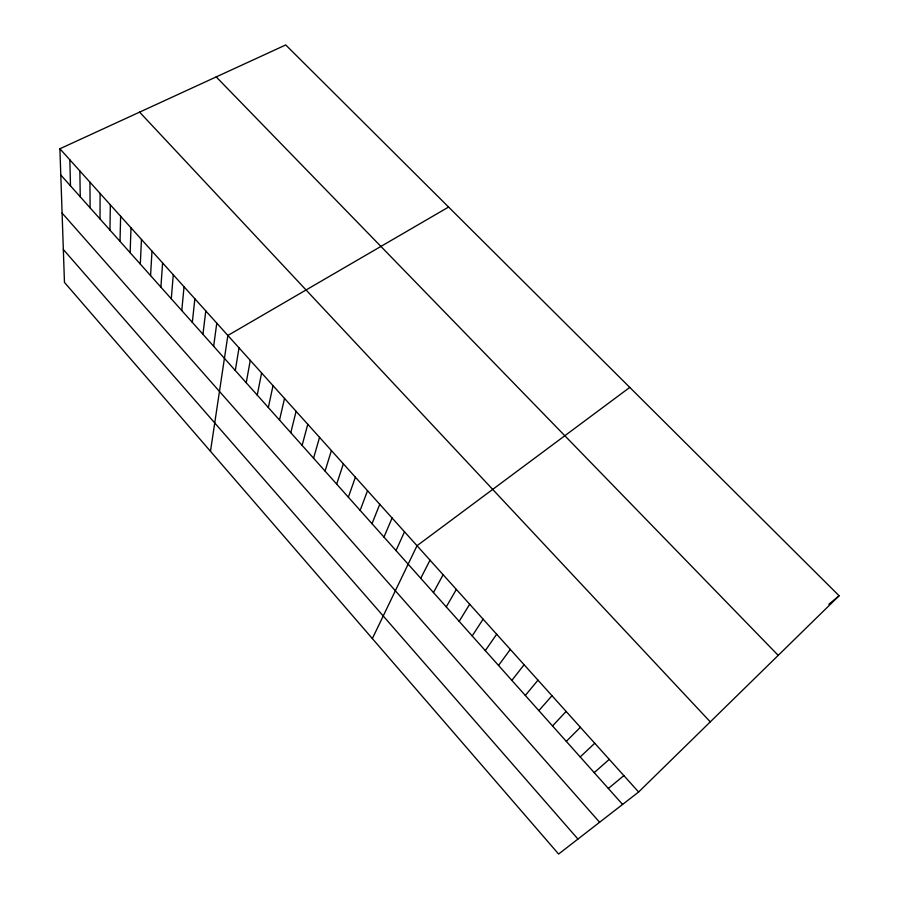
<?xml version="1.0" encoding="UTF-8"?>
<svg xmlns="http://www.w3.org/2000/svg" width="899" height="899" viewBox="0 0 899 899"><rect width="100%" height="100%" fill="white"/><g stroke="black" fill="none" stroke-linecap="round" stroke-linejoin="round"><path stroke-width="1.35" d="M100.003 218.929L100.104 193.454M109.97 230.099L110.33 204.826M120.016 241.348L120.635 216.277M130.13 252.686L131.007 227.807M140.311 264.092L141.458 239.426M150.571 275.577L151.987 251.124M160.899 287.152L162.595 262.913M171.293 298.805L173.271 274.791M181.778 310.548L184.037 286.747M192.319 322.359L194.869 298.794M202.949 334.271L205.781 310.919M213.647 346.261L216.783 323.146M210.478 451.309L227.863 335.462L448.59 207.051M235.291 370.5L239.022 347.868M246.225 382.76L250.27 360.375M257.238 395.099L261.598 372.961M268.34 407.528L273.015 385.649M279.522 420.058L284.522 398.437M290.782 432.677L296.108 411.315M302.12 445.387L307.784 424.294M313.56 458.187L319.55 437.375M325.067 471.087L331.405 450.556M336.676 484.089L343.362 463.828M348.363 497.181L355.397 477.212M360.139 510.385L367.534 490.697M372.006 523.679L379.76 504.294M383.963 537.074L392.088 517.993M396.01 550.57L404.505 531.792M372.355 638.571L417.024 545.715L629.783 387.402M420.754 578.293L430.025 560.167M433.453 592.531L443.128 574.731M446.264 606.881L456.355 589.418M459.175 621.344L469.671 604.229M472.189 635.919L483.111 619.164M485.303 650.618L496.664 634.222M498.529 665.44L510.317 649.404M511.868 680.386L524.095 664.721M525.308 695.444L537.984 680.161M538.861 710.626L551.997 695.736M552.537 725.942L566.123 711.435M566.314 741.372L580.372 727.28M638.616 792.008L839.104 595.767L285.736 44.95L59.896 148.773L64.458 282.387L558.616 854.05L638.616 792.008L59.896 148.773M580.203 756.947L594.745 743.248M594.217 772.646L609.241 759.363M828.844 604.285L839.104 595.767M608.342 788.468L623.861 775.612M216.21 76.909L778.208 655.36M139.603 112.128L710.266 721.863M60.795 175.002L622.591 804.436M62.087 213.074L599.611 822.259M63.335 249.495L577.945 839.059M69.841 159.831L70.493 185.868M79.854 170.956L80.258 196.814M89.945 182.171L90.102 207.826"/></g></svg>
